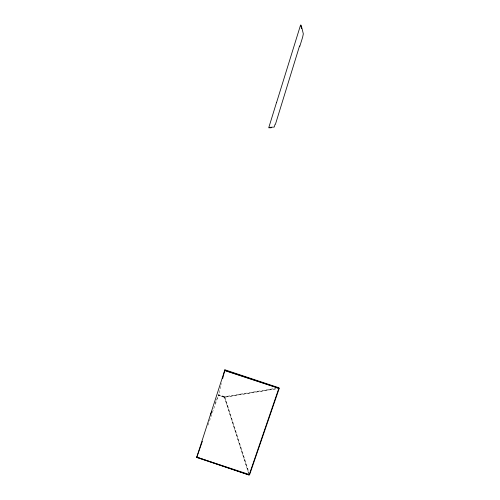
<?xml version="1.0" encoding="UTF-8"?>
<svg xmlns="http://www.w3.org/2000/svg" width="500" height="500" viewBox="0 0 500 500"><rect width="100%" height="100%" fill="white"/><g stroke="black" fill="none" stroke-linecap="round" stroke-linejoin="round"><path stroke-width="0.38" stroke-dasharray="2.5 1.88" d="M248.65 473.381L224.469 397.181L224.644 396.694L275.156 388.431M224.425 397.369L218.444 395.369L221.5 383.381M218.444 395.369L218.663 394.7L224.644 396.694M208.025 425.081L218.663 394.7M215.031 403.581L218.55 395.037M276.188 388.8L224.894 397.15L218.487 395.181L224.475 397.181L278.062 388.456M224.894 397.15L248.675 471.688M224.475 397.181L249.194 474.712"/><path stroke-width="0.75" d="M278.831 388.331L224.638 370.525L224.906 369.8L278.988 387.806L278.831 388.331L249.125 475L196.681 457.438L224.725 370.319L279.25 388.3L249.619 474.637L207.862 460.875M249.125 475L196.788 457.163L206.381 460.381M222.65 378.606L224.906 369.8M196.756 457.319L202.369 441.287M210.325 415.019L211.863 411.275M276.537 102.438L268.844 127.413L269.244 127.381L269.05 128.012L269.637 127.356L270.475 127.3L270.281 127.919L270.856 127.275L271.231 127.25L271.044 127.856L271.6 127.225L274.225 127.056L275.075 124.319L275.431 124.312L299.562 45.906L299.769 46.413L302.6 37.344L303.319 33.875L301.831 27.731L301.631 28.381L301.438 27.763L301.45 26.475L301.244 27.131L301.019 26.4L301.025 25.081L300.819 25.75L300.587 25L276.588 102.456"/></g></svg>
